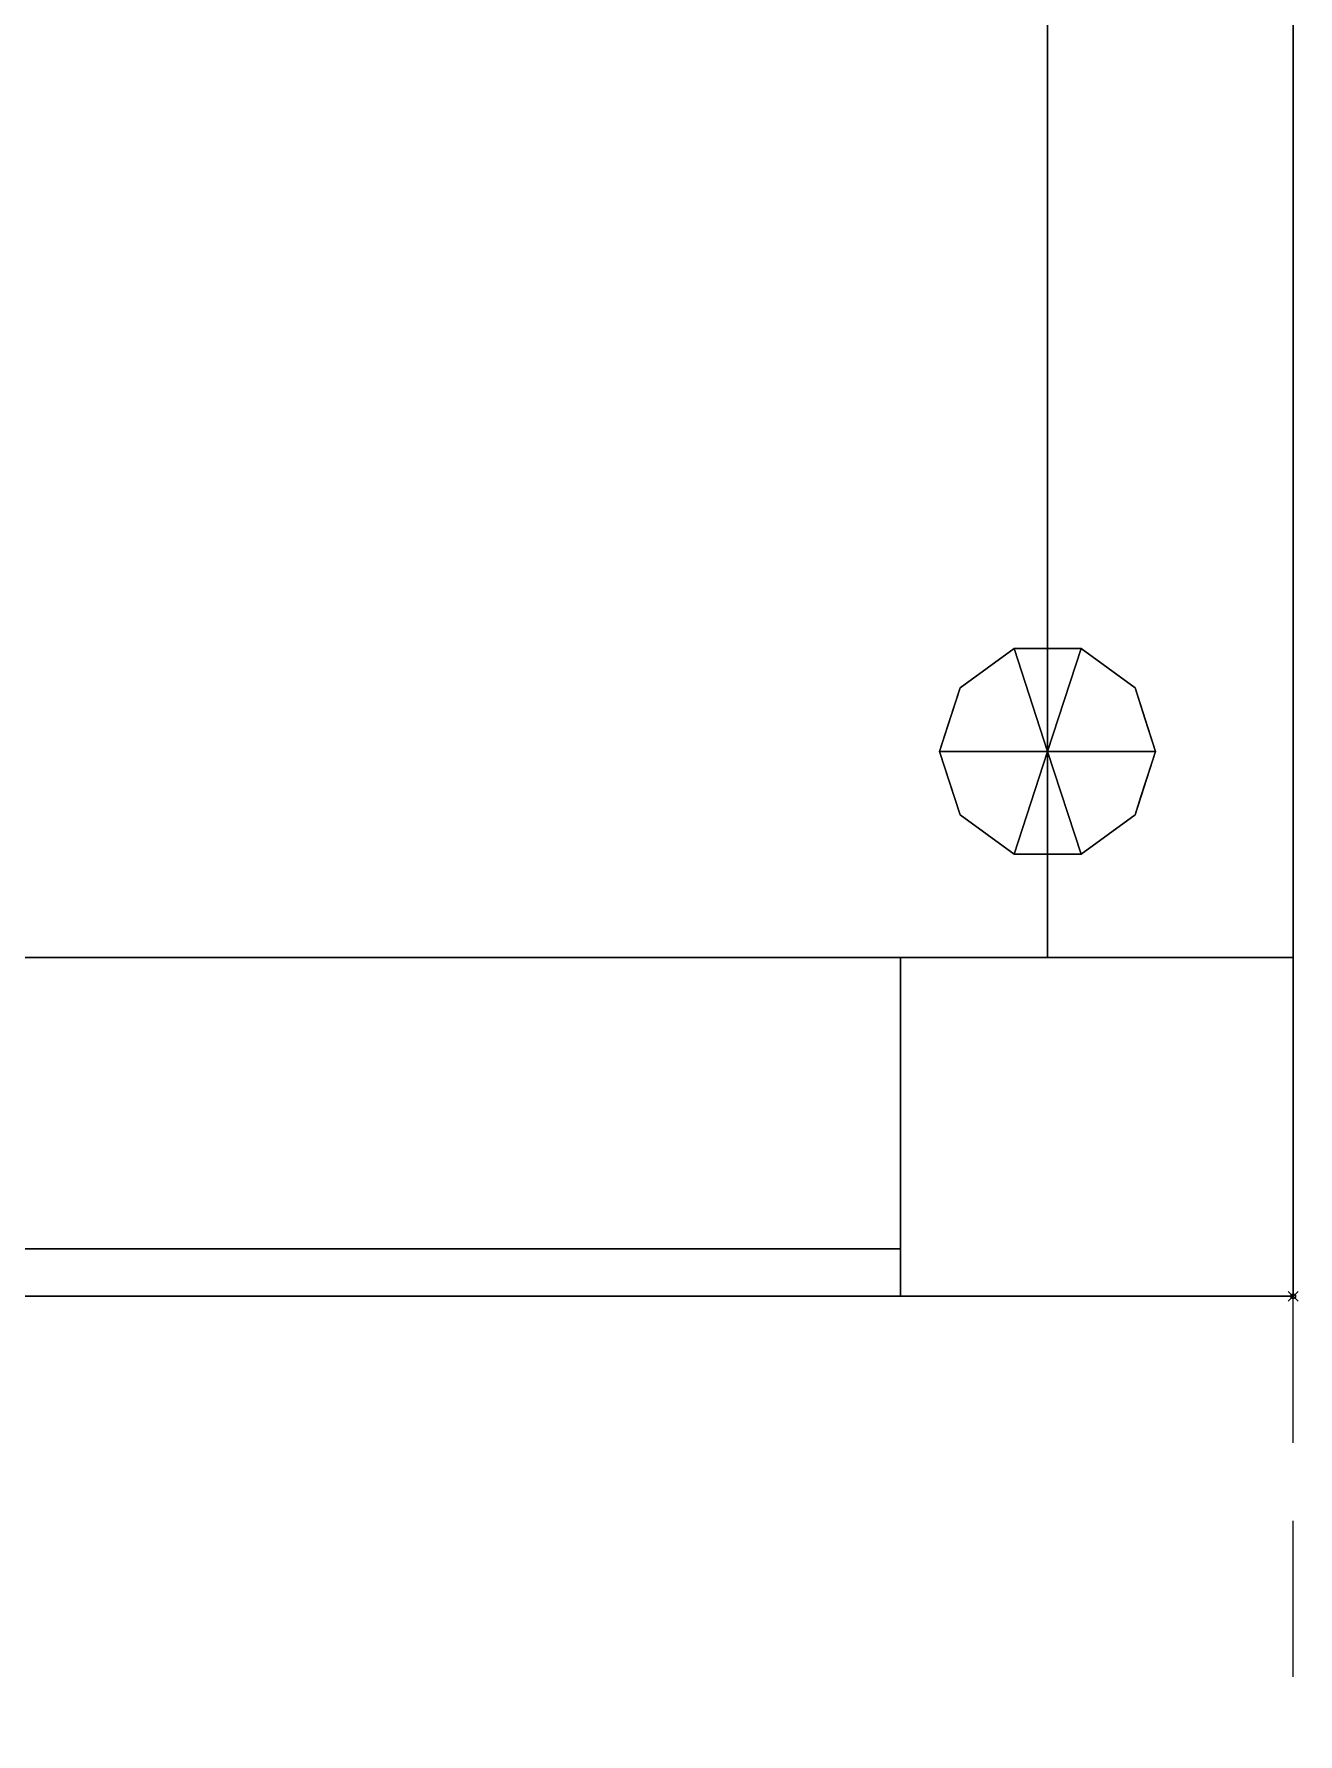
# Model space of a CAD drawing. Extents: x -4 to 861, y -1415 to 1.
# Drawn here: x 603.5 to 861, y -855.2 to -508.9 of the extents above; entities that cross this region are included whole.
import ezdxf

# ---------------------------------------------------------------- set-up
doc = ezdxf.new("R2010")
doc.units = 0
doc.header["$PDMODE"] = 35
doc.linetypes.add('NASCOSTA', pattern=[9.525, 6.35, -3.175])
for name, color, linetype in [('IQ_200_2D', 1, 'Continuous'), ('IQ_200_3D', 1, 'Continuous'), ('IQ_204_2D', 7, 'Continuous'), ('IQ_BLACK_3D', 250, 'Continuous'), ('IQ_GLASS_3D', 142, 'Continuous'), ('IQ_INS_3D', 3, 'Continuous')]:
    doc.layers.add(name, color=color, linetype=linetype)

msp = doc.modelspace()

# ---------------------------------------------------------------- linework, layer by layer
at = {"layer": 'IQ_200_2D', "transparency": 33554687}
for p in [(860, 0), (0, -766)]:
    msp.add_line(p, (860, -766), dxfattribs=at)
at = {"layer": 'IQ_204_2D', "transparency": 33554687}
msp.add_line((160, -697), (860, -697), dxfattribs=at)
at = {"layer": 'IQ_204_2D', "linetype": 'NASCOSTA', "ltscale": 5, "transparency": 33554687}
msp.add_line((860, -1415), (860, -766), dxfattribs=at)
msp.add_arc((872.3, -710.63), 704.48, 184.5078, 268.99988, dxfattribs=at)
at = {"layer": 'IQ_INS_3D'}
msp.add_point((860, -766), dxfattribs=at)

# ---------------------------------------------------------------- meshes
at = {"layer": 'IQ_200_3D', "transparency": 33554687}
mesh = msp.add_polyface(dxfattribs=at)
corners = [(860, 0, 108), (860, -697, 108), (160, -697, 108), (160, -766, 108), (0, -766, 108), (0, 0, 108)]
mesh.append_faces([[corners[k] for k in face] for face in [(0, 1, 2, 5)]], dxfattribs={"vtx2": -1})
mesh.append_faces([[corners[k] for k in face] for face in [(2, 3, 4, 5)]], dxfattribs={"vtx3": -1})
mesh = msp.add_polyface(dxfattribs=at)
corners = [(860, 0, 633), (0, 0, 633), (0, -766, 633), (160, -766, 633), (160, -697, 633), (860, -697, 633)]
mesh.append_faces([[corners[k] for k in face] for face in [(2, 3, 4, 1)]], dxfattribs={"vtx2": -1})
mesh.append_faces([[corners[k] for k in face] for face in [(4, 5, 0, 1)]], dxfattribs={"vtx3": -1})
mesh = msp.add_polyface(dxfattribs=at)
corners = [(860, 0, 108), (860, 0, 633), (860, -697, 633), (860, -697, 108)]
mesh.append_faces([[corners[k] for k in face] for face in [(0, 1, 2, 3)]])
mesh = msp.add_polyface(dxfattribs=at)
corners = [(160, -58, 120), (160, -697, 120), (810, -697, 120), (810, -58, 120)]
mesh.append_faces([[corners[k] for k in face] for face in [(0, 1, 2, 3)]])
mesh = msp.add_polyface(dxfattribs=at)
corners = [(810, -58, 611.81), (810, -697, 611.81), (160, -697, 611.81), (160, -58, 611.81)]
mesh.append_faces([[corners[k] for k in face] for face in [(0, 1, 2, 3)]])
mesh = msp.add_polyface(dxfattribs=at)
corners = [(810, -58, 120), (810, -697, 120), (810, -697, 611.81), (810, -58, 611.81)]
mesh.append_faces([[corners[k] for k in face] for face in [(0, 1, 2, 3)]])
mesh = msp.add_polyface(dxfattribs=at)
corners = [(810, -655, 108), (832, -655, 108), (827.8, -642.07, 108), (816.8, -634.08, 108), (803.2, -634.08, 108), (792.2, -642.07, 108), (788, -655, 108)]
mesh.append_faces([[corners[k] for k in face] for face in [(0, 4, 5, 6)]], dxfattribs={"vtx0": -1})
mesh.append_faces([[corners[k] for k in face] for face in [(0, 3, 4)]], dxfattribs={"vtx0": -1, "vtx2": -1})
mesh.append_faces([[corners[k] for k in face] for face in [(0, 1, 2, 3)]], dxfattribs={"vtx3": -1})
mesh = msp.add_polyface(dxfattribs=at)
corners = [(788, -655, 108), (792.2, -642.07, 108), (803.2, -634.08, 108), (816.8, -634.08, 108), (827.8, -642.07, 108), (832, -655, 108), (832, -655, 0), (827.8, -642.07, 0), (816.8, -634.08, 0), (803.2, -634.08, 0), (792.2, -642.07, 0), (788, -655, 0), (822.3, -638.07, 108), (822.3, -638.07, 0), (829.9, -648.53, 0), (829.9, -648.53, 108), (810, -634.08, 108), (810, -634.08, 0), (797.7, -638.07, 0), (797.7, -638.07, 108), (789.77, -649.55, 0), (790.1, -648.53, 108), (790.99, -645.81, 0)]
mesh.append_faces([[corners[k] for k in face] for face in [(22, 1, 10), (1, 22, 21)]], dxfattribs={"vtx0": -1, "vtx1": -1})
mesh.append_faces([[corners[k] for k in face] for face in [(20, 0, 21)]], dxfattribs={"vtx0": -1, "vtx2": -1})
mesh.append_faces([[corners[k] for k in face] for face in [(22, 20, 21)]], dxfattribs={"vtx1": -1, "vtx2": -1})
mesh.append_faces([[corners[k] for k in face] for face in [(2, 16, 17, 9), (13, 8, 3, 12), (4, 15, 14, 7), (7, 13, 12, 4), (9, 18, 19, 2), (16, 3, 8, 17), (1, 19, 18, 10)]], dxfattribs={"vtx1": -1, "vtx3": -1})
mesh.append_faces([[corners[k] for k in face] for face in [(5, 6, 14, 15), (20, 11, 0)]], dxfattribs={"vtx2": -1})
mesh = msp.add_polyface(dxfattribs=at)
corners = [(788, -655, 0), (792.2, -642.07, 0), (803.2, -634.08, 0), (816.8, -634.08, 0), (827.8, -642.07, 0), (832, -655, 0), (810, -655, 0)]
mesh.append_faces([[corners[k] for k in face] for face in [(1, 2, 6, 0)]], dxfattribs={"vtx1": -1})
mesh.append_faces([[corners[k] for k in face] for face in [(2, 3, 6)]], dxfattribs={"vtx1": -1, "vtx2": -1})
mesh.append_faces([[corners[k] for k in face] for face in [(4, 5, 6, 3)]], dxfattribs={"vtx2": -1})
mesh = msp.add_polyface(dxfattribs=at)
corners = [(810, -655, 108), (788, -655, 108), (792.2, -667.93, 108), (803.2, -675.92, 108), (816.8, -675.92, 108), (827.8, -667.93, 108), (832, -655, 108)]
mesh.append_faces([[corners[k] for k in face] for face in [(0, 4, 5, 6)]], dxfattribs={"vtx0": -1})
mesh.append_faces([[corners[k] for k in face] for face in [(4, 0, 3)]], dxfattribs={"vtx0": -1, "vtx1": -1})
mesh.append_faces([[corners[k] for k in face] for face in [(0, 1, 2, 3)]], dxfattribs={"vtx3": -1})
mesh = msp.add_polyface(dxfattribs=at)
corners = [(832, -655, 108), (827.8, -667.93, 108), (816.8, -675.92, 108), (803.2, -675.92, 108), (792.2, -667.93, 108), (788, -655, 108), (788, -655, 0), (792.2, -667.93, 0), (803.2, -675.92, 0), (816.8, -675.92, 0), (827.8, -667.93, 0), (832, -655, 0), (789.77, -660.45, 108), (790.1, -661.47, 0), (797.7, -671.93, 0), (797.7, -671.93, 108), (810, -675.92, 108), (810, -675.92, 0), (822.3, -671.93, 0), (822.3, -671.93, 108), (830.23, -660.45, 0), (829.9, -661.47, 108), (790.99, -664.19, 108), (829.01, -664.19, 0)]
mesh.append_faces([[corners[k] for k in face] for face in [(6, 12, 5)]], dxfattribs={"vtx0": -1})
mesh.append_faces([[corners[k] for k in face] for face in [(23, 1, 10), (22, 7, 4), (7, 22, 13), (1, 23, 21)]], dxfattribs={"vtx0": -1, "vtx1": -1})
mesh.append_faces([[corners[k] for k in face] for face in [(12, 6, 13), (20, 0, 21)]], dxfattribs={"vtx0": -1, "vtx2": -1})
mesh.append_faces([[corners[k] for k in face] for face in [(22, 12, 13), (23, 20, 21)]], dxfattribs={"vtx1": -1, "vtx2": -1})
mesh.append_faces([[corners[k] for k in face] for face in [(15, 4, 7, 14), (3, 15, 14, 8), (17, 9, 2, 16), (19, 2, 9, 18), (18, 10, 1, 19), (16, 3, 8, 17)]], dxfattribs={"vtx1": -1, "vtx3": -1})
mesh.append_faces([[corners[k] for k in face] for face in [(20, 11, 0)]], dxfattribs={"vtx2": -1})
mesh = msp.add_polyface(dxfattribs=at)
corners = [(832, -655, 0), (827.8, -667.93, 0), (816.8, -675.92, 0), (803.2, -675.92, 0), (792.2, -667.93, 0), (788, -655, 0), (810, -655, 0)]
mesh.append_faces([[corners[k] for k in face] for face in [(3, 6, 2)]], dxfattribs={"vtx0": -1, "vtx1": -1})
mesh.append_faces([[corners[k] for k in face] for face in [(1, 2, 6, 0)]], dxfattribs={"vtx1": -1})
mesh.append_faces([[corners[k] for k in face] for face in [(4, 5, 6, 3)]], dxfattribs={"vtx2": -1})
mesh = msp.add_polyface(dxfattribs=at)
corners = [(160, -697, 108), (860, -697, 108), (860, -697, 633), (160, -697, 633), (160, -697, 611.81), (810, -697, 611.81), (810, -697, 120), (160, -697, 120)]
mesh.append_faces([[corners[k] for k in face] for face in [(1, 2, 5, 6)]], dxfattribs={"vtx1": -1, "vtx3": -1})
mesh.append_faces([[corners[k] for k in face] for face in [(3, 4, 5, 2)]], dxfattribs={"vtx2": -1})
mesh.append_faces([[corners[k] for k in face] for face in [(6, 7, 0, 1)]], dxfattribs={"vtx3": -1})
mesh = msp.add_polyface(dxfattribs=at)
corners = [(860, -697, 633), (860, -697, 108), (170, -697, 108), (170, -697, 633), (235, -697, 113), (780, -697, 113), (780, -697, 628), (235, -697, 628)]
mesh.append_faces([[corners[k] for k in face] for face in [(3, 7, 4, 2), (5, 1, 2, 4)]], dxfattribs={"vtx0": -1, "vtx2": -1})
mesh.append_faces([[corners[k] for k in face] for face in [(3, 0, 6, 7), (5, 6, 0, 1)]], dxfattribs={"vtx1": -1, "vtx3": -1})
mesh = msp.add_polyface(dxfattribs=at)
corners = [(170, -697, 633), (170, -766, 633), (860, -766, 633), (860, -697, 633)]
mesh.append_faces([[corners[k] for k in face] for face in [(0, 1, 2, 3)]])
mesh = msp.add_polyface(dxfattribs=at)
corners = [(860, -697, 108), (860, -766, 108), (170, -766, 108), (170, -697, 108)]
mesh.append_faces([[corners[k] for k in face] for face in [(0, 1, 2, 3)]])
mesh = msp.add_polyface(dxfattribs=at)
corners = [(235, -697, 113), (235, -766, 113), (780, -766, 113), (780, -697, 113)]
mesh.append_faces([[corners[k] for k in face] for face in [(0, 1, 2, 3)]])
mesh = msp.add_polyface(dxfattribs=at)
corners = [(780, -697, 628), (780, -766, 628), (235, -766, 628), (235, -697, 628)]
mesh.append_faces([[corners[k] for k in face] for face in [(0, 1, 2, 3)]])
mesh = msp.add_polyface(dxfattribs=at)
corners = [(780, -697, 113), (780, -766, 113), (780, -766, 628), (780, -697, 628)]
mesh.append_faces([[corners[k] for k in face] for face in [(0, 1, 2, 3)]])
mesh = msp.add_polyface(dxfattribs=at)
corners = [(860, -697, 633), (860, -766, 633), (860, -766, 108), (860, -697, 108)]
mesh.append_faces([[corners[k] for k in face] for face in [(0, 1, 2, 3)]])
mesh = msp.add_polyface(dxfattribs=at)
corners = [(780, -756.31, 113), (780, -766, 113), (235, -766, 113), (235, -756.31, 113)]
mesh.append_faces([[corners[k] for k in face] for face in [(0, 1, 2, 3)]])
mesh = msp.add_polyface(dxfattribs=at)
corners = [(235, -756.31, 628), (235, -766, 628), (780, -766, 628), (780, -756.31, 628)]
mesh.append_faces([[corners[k] for k in face] for face in [(0, 1, 2, 3)]])
mesh = msp.add_polyface(dxfattribs=at)
corners = [(780, -756.31, 628), (780, -766, 628), (780, -766, 113), (780, -756.31, 113)]
mesh.append_faces([[corners[k] for k in face] for face in [(0, 1, 2, 3)]])
mesh = msp.add_polyface(dxfattribs=at)
corners = [(860, -766, 633), (170, -766, 633), (170, -766, 108), (860, -766, 108), (235, -766, 113), (235, -766, 628), (780, -766, 628), (780, -766, 113)]
mesh.append_faces([[corners[k] for k in face] for face in [(2, 4, 5, 1), (6, 0, 1, 5)]], dxfattribs={"vtx0": -1, "vtx2": -1})
mesh.append_faces([[corners[k] for k in face] for face in [(2, 3, 7, 4), (6, 7, 3, 0)]], dxfattribs={"vtx1": -1, "vtx3": -1})
at = {"layer": 'IQ_BLACK_3D', "transparency": 33554582}
mesh = msp.add_polyface(dxfattribs=at)
corners = [(780, -766, 113), (780, -766, 628), (235, -766, 628), (235, -766, 113), (406, -766, 186.11), (256, -766, 186.11), (256, -766, 561.11), (759, -766, 561.11), (759, -766, 186.11), (609, -766, 186.11), (587.79, -766, 207.32), (427.21, -766, 207.32)]
mesh.append_faces([[corners[k] for k in face] for face in [(0, 8, 9, 3), (8, 0, 1, 7)]], dxfattribs={"vtx0": -1, "vtx2": -1})
mesh.append_faces([[corners[k] for k in face] for face in [(4, 5, 3, 9)]], dxfattribs={"vtx1": -1, "vtx2": -1, "vtx3": -1})
mesh.append_faces([[corners[k] for k in face] for face in [(2, 3, 5, 6), (1, 2, 6, 7)]], dxfattribs={"vtx1": -1, "vtx3": -1})
mesh.append_faces([[corners[k] for k in face] for face in [(10, 11, 4, 9)]], dxfattribs={"vtx2": -1})
at = {"layer": 'IQ_GLASS_3D', "transparency": 33554687}
mesh = msp.add_polyface(dxfattribs=at)
corners = [(235, -756.31, 113), (235, -756.31, 628), (780, -756.31, 628), (780, -756.31, 113)]
mesh.append_faces([[corners[k] for k in face] for face in [(0, 1, 2, 3)]])
mesh = msp.add_polyface(dxfattribs=at)
corners = [(406, -766, 186.11), (427.21, -766, 207.32), (587.79, -766, 207.32), (609, -766, 186.11), (759, -766, 186.11), (759, -766, 561.11), (256, -766, 561.11), (256, -766, 186.11)]
mesh.append_faces([[corners[k] for k in face] for face in [(2, 5, 1)]], dxfattribs={"vtx0": -1, "vtx1": -1})
mesh.append_faces([[corners[k] for k in face] for face in [(1, 5, 6, 7)]], dxfattribs={"vtx0": -1, "vtx3": -1})
mesh.append_faces([[corners[k] for k in face] for face in [(7, 0, 1)]], dxfattribs={"vtx2": -1})
mesh.append_faces([[corners[k] for k in face] for face in [(2, 3, 4, 5)]], dxfattribs={"vtx3": -1})

doc.saveas('drawing.dxf')
